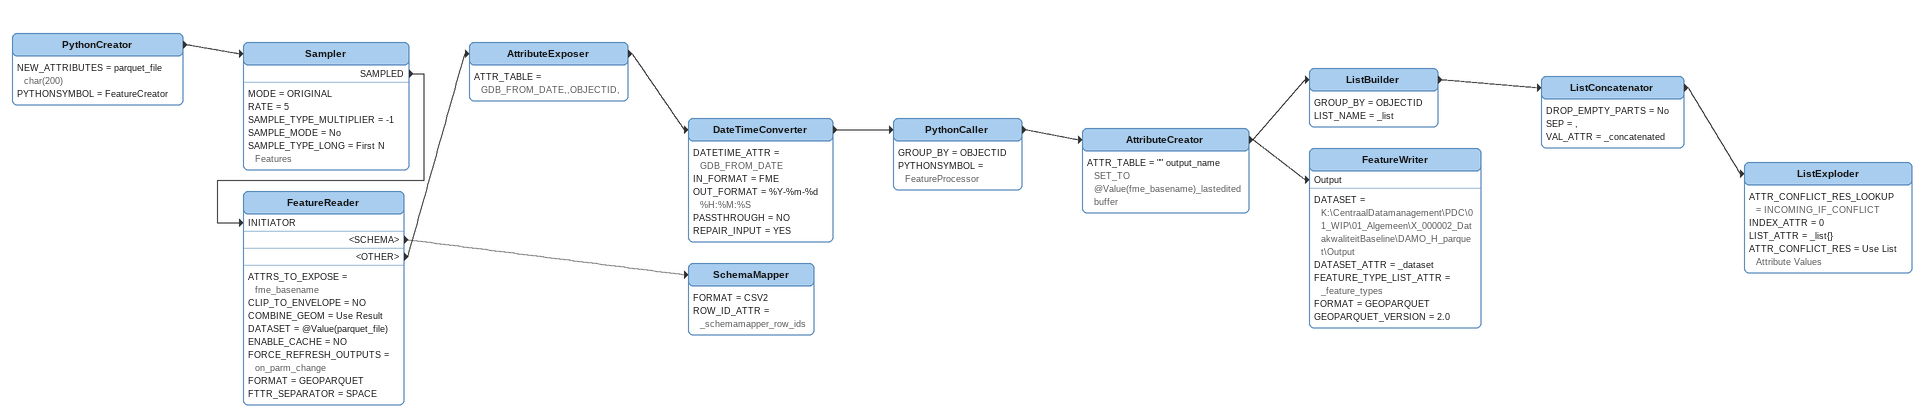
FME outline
PythonCreator
    NEW_ATTRIBUTES = parquet_file char(200)
    PYTHONSYMBOL = FeatureCreator
    -> Sampler
Sampler
    MODE = ORIGINAL
    RATE = 5
    SAMPLE_TYPE_MULTIPLIER = -1
    SAMPLE_MODE = No
    SAMPLE_TYPE_LONG = First N Features
    SAMPLED -> FeatureReader [INITIATOR]
FeatureReader
    ATTRS_TO_EXPOSE = fme_basename
    CLIP_TO_ENVELOPE = NO
    COMBINE_GEOM = Use Result
    DATASET = @Value(parquet_file)
    ENABLE_CACHE = NO
    FORCE_REFRESH_OUTPUTS = on_parm_change
    FORMAT = GEOPARQUET
    FTTR_SEPARATOR = SPACE
    <SCHEMA> -> SchemaMapper
    <OTHER> -> AttributeExposer
AttributeExposer
    ATTR_TABLE = GDB_FROM_DATE,,OBJECTID,
    -> DateTimeConverter
DateTimeConverter
    DATETIME_ATTR = GDB_FROM_DATE
    IN_FORMAT = FME
    OUT_FORMAT = %Y-%m-%d %H:%M:%S
    PASSTHROUGH = NO
    REPAIR_INPUT = YES
    -> PythonCaller
PythonCaller
    GROUP_BY = OBJECTID
    PYTHONSYMBOL = FeatureProcessor
    -> AttributeCreator
AttributeCreator
    ATTR_TABLE = "" output_name SET_TO @Value(fme_basename)_lastedited buffer
    -> FeatureWriter [Output]
    -> ListBuilder
ListBuilder
    GROUP_BY = OBJECTID
    LIST_NAME = _list
    -> ListConcatenator
ListConcatenator
    DROP_EMPTY_PARTS = No
    SEP = ,
    VAL_ATTR = _concatenated
    -> ListExploder
ListExploder
    ATTR_CONFLICT_RES_LOOKUP = INCOMING_IF_CONFLICT
    INDEX_ATTR = 0
    LIST_ATTR = _list{}
    ATTR_CONFLICT_RES = Use List Attribute Values
FeatureWriter
    DATASET = K:\CentraalDatamanagement\PDC\01_WIP\01_Algemeen\X_000002_DatakwaliteitBaseline\DAMO_H_parquet\Output
    DATASET_ATTR = _dataset
    FEATURE_TYPE_LIST_ATTR = _feature_types
    FORMAT = GEOPARQUET
    GEOPARQUET_VERSION = 2.0
SchemaMapper
    FORMAT = CSV2
    ROW_ID_ATTR = _schemamapper_row_ids
